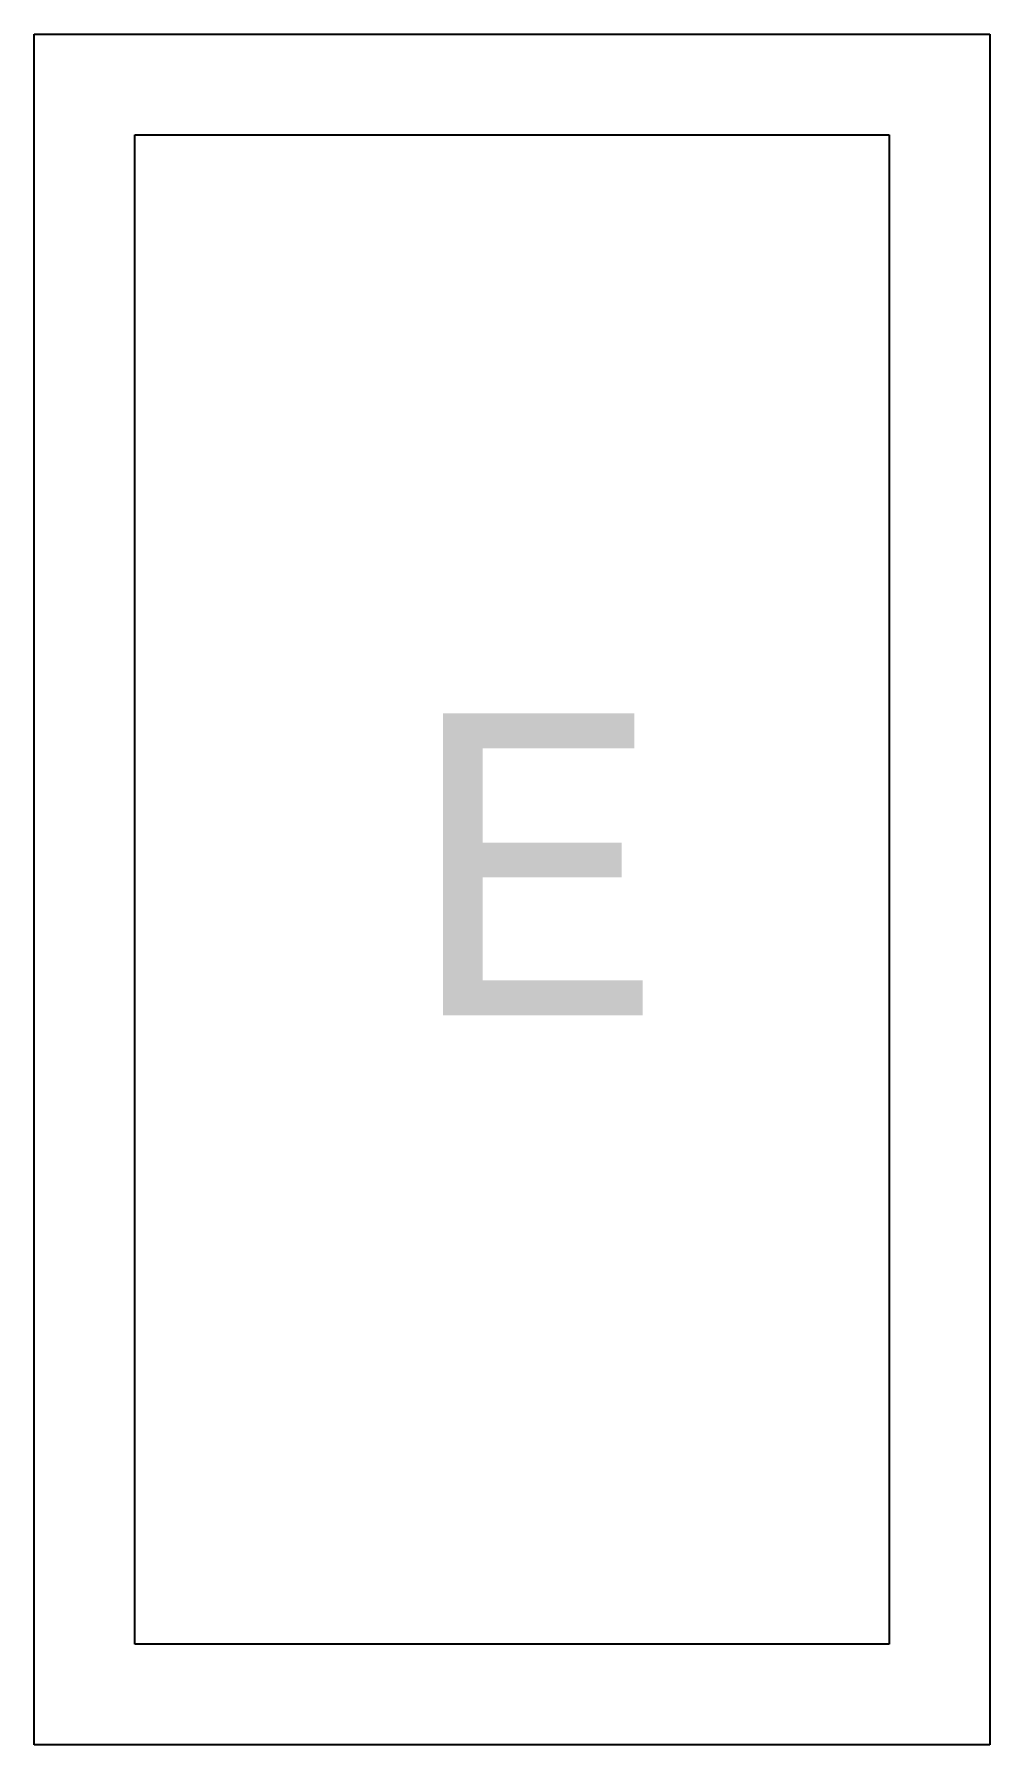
# Model space of a CAD drawing. Header units: millimetres. Extents: x 0 to 19, y 0 to 34.
import ezdxf

# ---------------------------------------------------------------- set-up
doc = ezdxf.new("R2010")
doc.units = ezdxf.units.MM
for name, color, linetype, lineweight, true_color in [('gumb', 7, 'CONTINUOUS', 25, 0x000000), ('gumb_okvir', 1, 'CONTINUOUS', 25, 0xff0000), ('slova', 7, 'CONTINUOUS', 25, 0x000000)]:
    doc.layers.add(name, color=color, linetype=linetype, lineweight=lineweight, true_color=true_color)
doc.styles.add('textstyle0', font='')
doc.styles.get('textstyle0').set_extended_font_data('Monospace')

msp = doc.modelspace()

# ---------------------------------------------------------------- linework, layer by layer
at = {"layer": 'gumb'}
for p, q in [((2, 2), (2, 32)), ((2, 32), (17, 32)), ((17, 32), (17, 17)), ((17, 17), (17, 2)), ((17, 2), (2, 2))]:
    msp.add_line(p, q, dxfattribs=at)
at = {"layer": 'gumb_okvir'}
for p, q in [((0, 0), (0, 34)), ((0, 34), (19, 34)), ((19, 34), (19, 0)), ((19, 0), (0, 0))]:
    msp.add_line(p, q, dxfattribs=at)

# ---------------------------------------------------------------- texts
at = {"layer": 'slova', "insert": (10, 17.5), "char_height": 1, "attachment_point": 5, "style": 'textstyle0'}
msp.add_mtext('\\H6;E', dxfattribs=at)

doc.saveas('drawing.dxf')
